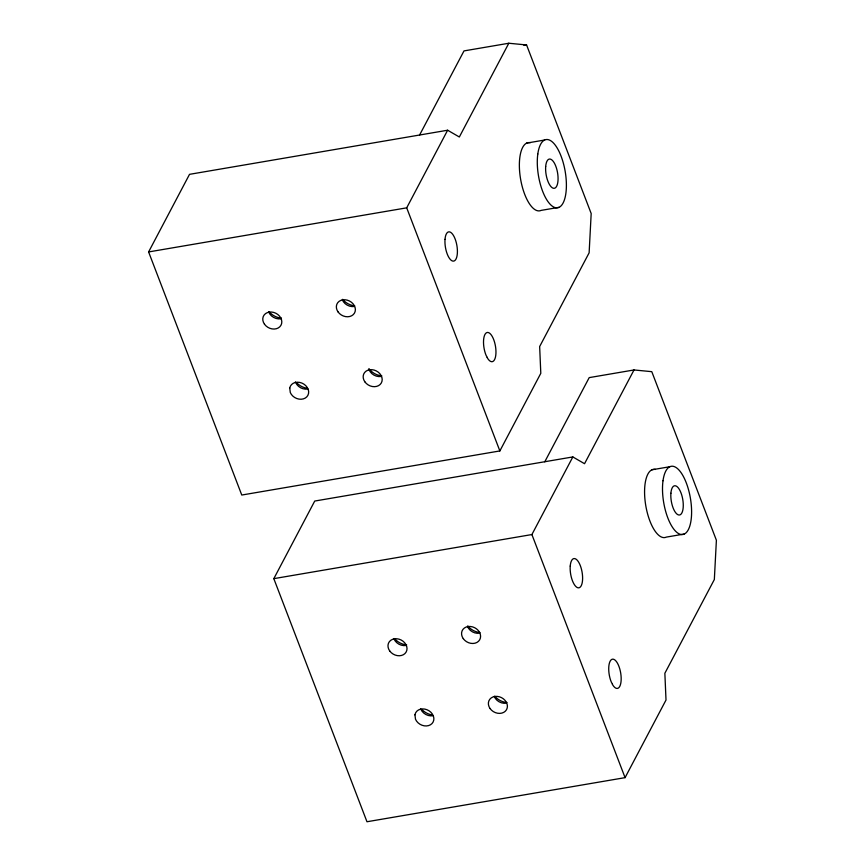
<?xml version="1.0" encoding="UTF-8"?>
<svg xmlns="http://www.w3.org/2000/svg" width="865" height="865" viewBox="0 0 865 865"><rect width="100%" height="100%" fill="white"/><g stroke="black" fill="none" stroke-linecap="round" stroke-linejoin="round"><path stroke-width="1.3" d="M148.607 251.942L189.522 174.341L447.627 130.226L459.337 136.994L508.815 43.25L526.58 44.958L591.184 213.536L589.13 252.818L539.652 346.551L540.798 373.323L499.862 450.935L241.768 495.039L148.607 251.942L406.701 207.838L447.627 130.226M419.557 135.102L463.997 50.905L508.815 43.25M273.816 578.653L314.73 501.051L572.835 456.936L584.545 463.705L634.013 369.961L651.788 371.669L716.393 540.247L714.339 579.528L664.861 673.262L666.007 700.034L625.071 777.646L366.976 821.75L273.816 578.653L531.899 534.548L572.835 456.936M544.766 461.813L589.206 377.616L634.013 369.961M523.92 45.413L526.58 44.958M526.709 143.082L544.626 140.022M559.049 207.33L541.122 210.39A34.578 13.526 80.3 0 1 520.438 178.179A34.578 13.526 80.3 0 1 530.223 142.714M651.907 469.792L669.834 466.732M684.258 534.04L666.331 537.1A34.578 13.526 80.3 0 1 645.647 504.89A34.578 13.526 80.3 0 1 655.432 469.425M406.701 207.838L499.862 450.935M531.899 534.548L625.071 777.646M295.419 381.919L295.625 382.438A9.883 8.099 27.8 0 0 307.972 388.98M420.628 708.63L420.822 709.149A9.883 8.099 27.8 0 0 433.17 715.69M431.97 714.912A14.824 12.153 27.8 0 1 421.979 709.549M406.669 644.836A14.824 12.153 27.8 0 1 394.505 638.554M479.924 632.51A14.824 12.153 27.6 0 1 467.868 626.011M507.02 702.542A14.824 12.153 27.8 0 1 494.856 696.26M479.643 633.191A9.883 8.099 27.8 0 1 467.468 626.336M406.074 645.485A9.883 8.099 27.8 0 1 393.889 638.63M506.414 703.18A9.883 8.099 27.8 0 1 494.239 696.336M306.761 388.201A14.824 12.153 27.8 0 1 296.771 382.838M281.46 318.125A14.824 12.153 27.8 0 1 269.307 311.843M354.715 305.81A14.824 12.153 27.6 0 1 342.67 299.312M381.811 375.832A14.824 12.153 27.8 0 1 368.901 368.566M354.445 306.48A9.883 8.099 27.8 0 1 342.27 299.636M280.865 318.774A9.883 8.099 27.8 0 1 268.691 311.919M381.216 376.47A9.883 8.099 27.8 0 1 369.041 369.625M289.743 388.115L290.294 392.515A9.883 8.099 27.8 0 0 298.987 399.111A9.883 8.099 27.8 0 0 307.886 395.348L308.567 393.348A9.883 8.099 27.8 0 0 301.777 383.033A9.883 8.099 27.8 0 0 290.424 386.104L289.743 388.115M414.94 714.825L415.503 719.226A9.883 8.099 27.8 0 0 424.196 725.822A9.883 8.099 27.8 0 0 433.095 722.059L433.776 720.048A9.883 8.099 27.8 0 0 426.986 709.732A9.883 8.099 27.8 0 0 415.632 712.814L414.94 714.825M487.2 357.418L486.043 355.234A14.824 5.796 80.3 0 1 486.746 332.614A14.824 5.796 80.3 0 1 495.959 351.147A14.824 5.796 80.3 0 1 487.471 358.11L487.2 357.418M612.409 684.129L611.252 681.944A14.824 5.796 80.3 0 1 611.955 659.325A14.824 5.796 80.3 0 1 621.167 677.857A14.824 5.796 80.3 0 1 612.669 684.821L612.409 684.129M670.894 493.245A14.824 5.796 80.3 0 0 679.241 515.021A14.824 5.796 80.3 0 0 681.004 492.888A14.824 5.796 80.3 0 0 670.894 493.245M663.012 480.756A34.578 13.526 80.3 0 0 680.733 534.419A34.578 13.526 80.3 0 0 687.394 485.989A34.578 13.526 80.3 0 0 663.012 480.756M570.23 566.067A14.824 5.796 80.3 0 0 578.588 587.843A14.824 5.796 80.3 0 0 580.339 565.688A14.824 5.796 80.3 0 0 570.23 566.067M389.672 650.891A9.883 8.099 27.8 0 0 406.107 652.091A9.883 8.099 27.8 0 0 396.711 638.748A9.883 8.099 27.8 0 0 389.672 650.891M463.251 638.619A9.883 8.099 27.8 0 0 479.686 639.808A9.883 8.099 27.8 0 0 470.29 626.476A9.883 8.099 27.8 0 0 463.251 638.619M490.066 708.532A9.883 8.099 27.8 0 0 506.501 709.722A9.883 8.099 27.8 0 0 497.105 696.39A9.883 8.099 27.8 0 0 490.066 708.532M545.685 166.534A14.824 5.796 80.3 0 0 554.033 188.321A14.824 5.796 80.3 0 0 555.795 166.177A14.824 5.796 80.3 0 0 545.685 166.534M537.803 154.046A34.578 13.526 80.3 0 0 555.535 207.708A34.578 13.526 80.3 0 0 562.185 159.279A34.578 13.526 80.3 0 0 537.803 154.046M445.021 239.356A14.824 5.796 80.3 0 0 453.379 261.133A14.824 5.796 80.3 0 0 455.131 238.978A14.824 5.796 80.3 0 0 445.021 239.356M264.463 324.18A9.883 8.099 27.8 0 0 280.898 325.381A9.883 8.099 27.8 0 0 271.513 312.038A9.883 8.099 27.8 0 0 264.463 324.18M338.042 311.908A9.883 8.099 27.8 0 0 354.477 313.098A9.883 8.099 27.8 0 0 345.081 299.766A9.883 8.099 27.8 0 0 338.042 311.908M364.857 381.822A9.883 8.099 27.8 0 0 381.292 383.011A9.883 8.099 27.8 0 0 371.896 369.679A9.883 8.099 27.8 0 0 364.857 381.822"/></g></svg>
